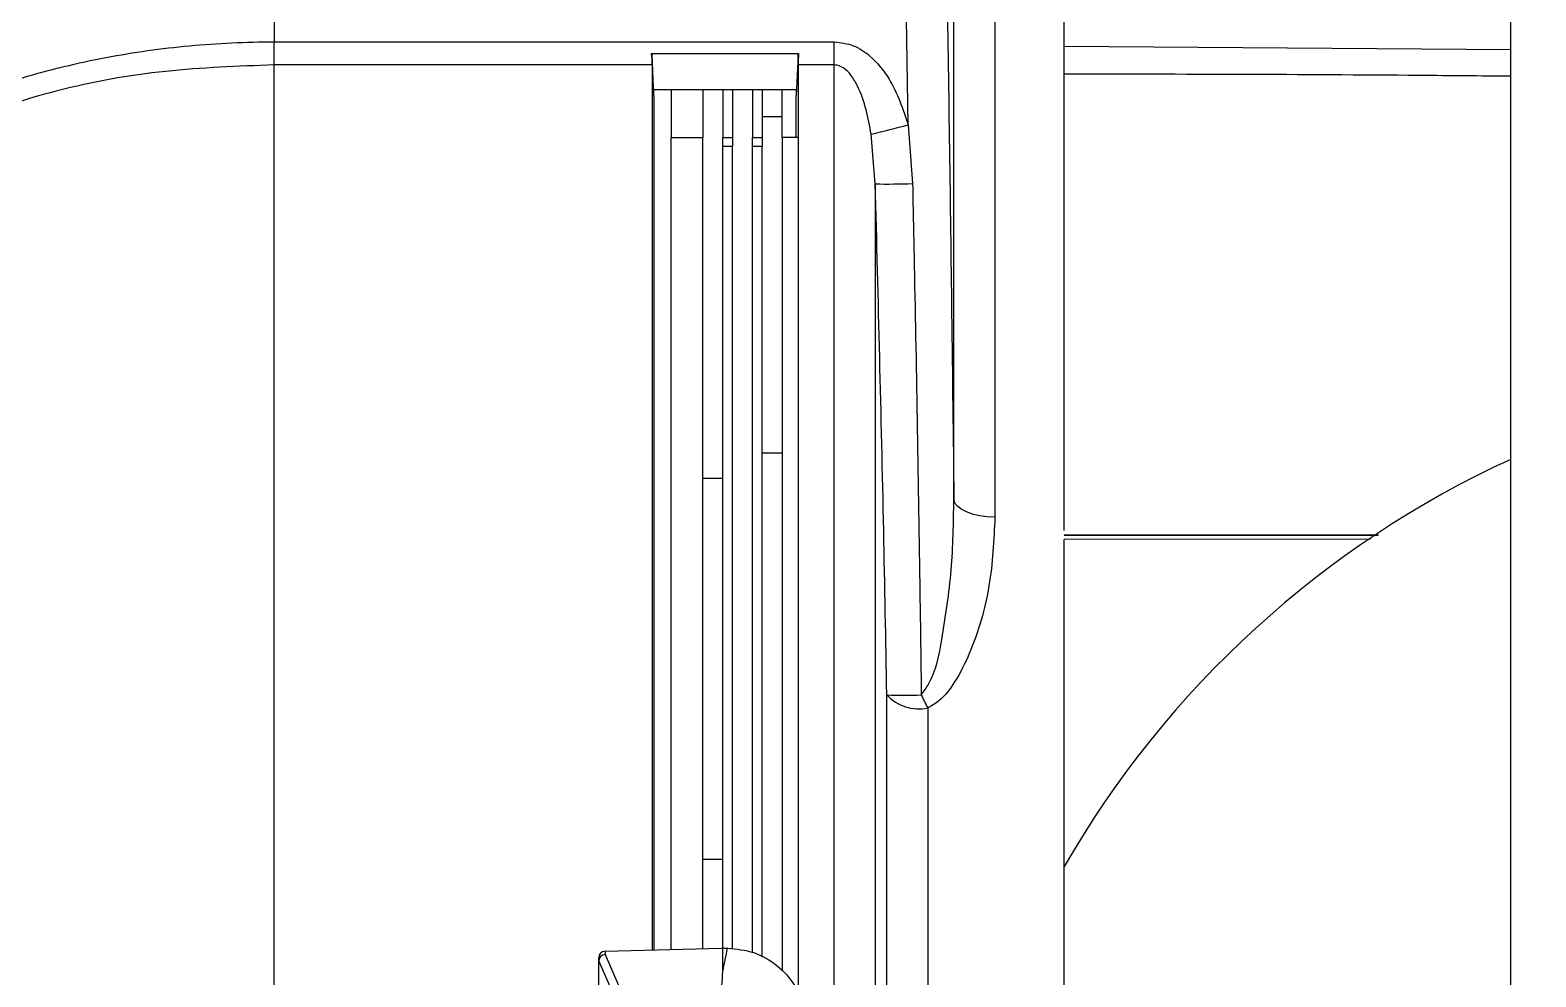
# Model space of a CAD drawing. Extents: x 8 to 113, y 0 to 87.
# Drawn here: x 79.496 to 81.773, y 37.4 to 38.83 of the extents above; entities that cross this region are included whole.
import ezdxf

# ---------------------------------------------------------------- set-up
doc = ezdxf.new("R2010")
doc.units = 0
doc.header["$MEASUREMENT"] = 0
doc.layers.add('OBJECT', color=7, linetype='CONTINUOUS')

msp = doc.modelspace()

# ---------------------------------------------------------------- linework, layer by layer
at = {"layer": 'OBJECT'}
for p, q in [((81.7346, 36.0256), (81.7346, 44.9982)), ((80.8928, 38.121), (80.8928, 39.4761)), ((80.9548, 39.4221), (80.9548, 38.0946)), ((79.8654, 39.0226), (79.8654, 38.8127)), ((80.8235, 38.6873), (80.8183, 39.0226)), ((81.0596, 38.8054), (81.0596, 38.9731)), ((79.8654, 38.7777), (79.8654, 38.8127)), ((79.8654, 38.8127), (80.712, 38.8127)), ((80.712, 38.7777), (80.712, 38.8127)), ((80.4358, 38.795), (80.6581, 38.795)), ((80.4358, 38.795), (80.4367, 38.7931)), ((80.4367, 38.7777), (80.4367, 38.7931)), ((80.4394, 38.7315), (80.4367, 38.7931)), ((80.4367, 38.7777), (80.4367, 38.7931)), ((80.4367, 38.7931), (80.4367, 38.7931)), ((80.6572, 38.7931), (80.6544, 38.7315)), ((80.6572, 38.7931), (80.6581, 38.795)), ((80.6572, 38.7931), (80.6572, 38.7777)), ((80.6572, 38.7777), (80.6572, 38.7931)), ((80.6572, 38.7931), (80.6572, 38.7931)), ((81.7346, 38.8008), (81.0596, 38.8054)), ((79.8654, 36.8382), (79.8654, 38.7777)), ((80.4367, 38.7777), (79.8654, 38.7777)), ((80.4367, 38.7777), (80.4367, 37.4404)), ((80.6572, 38.7777), (80.6572, 38.6682)), ((80.712, 38.7777), (80.6572, 38.7777)), ((80.712, 37.109), (80.712, 38.7777)), ((81.0596, 38.0743), (81.0596, 38.7638)), ((80.4394, 38.7315), (80.4394, 38.7403)), ((80.6544, 38.7403), (80.4394, 38.7403)), ((80.4394, 38.7315), (80.4394, 38.1938)), ((80.4654, 38.7403), (80.4654, 38.6682)), ((80.5134, 38.7403), (80.5134, 38.6682)), ((80.5434, 38.7403), (80.5434, 38.6682)), ((80.5583, 38.7403), (80.5583, 38.6682)), ((80.5883, 38.7403), (80.5883, 38.6682)), ((80.6032, 38.7403), (80.6032, 38.6682)), ((80.6332, 38.6682), (80.6332, 38.7403)), ((80.6544, 38.7403), (80.6544, 38.7315)), ((80.6544, 38.6682), (80.6544, 38.7315)), ((80.6032, 38.6997), (80.6332, 38.6997)), ((80.8235, 38.6873), (80.8303, 38.5986)), ((80.4654, 38.6682), (80.5134, 38.6682)), ((80.4654, 37.4412), (80.4654, 38.6682)), ((80.5134, 37.4424), (80.5134, 38.6682)), ((80.5434, 38.6682), (80.5583, 38.6682)), ((80.5434, 38.6545), (80.5434, 38.6682)), ((80.5583, 38.6545), (80.5434, 38.6545)), ((80.5434, 37.4432), (80.5434, 38.6545)), ((80.5583, 38.6682), (80.5583, 38.6545)), ((80.5583, 37.4421), (80.5583, 38.6545)), ((80.5883, 38.6682), (80.6032, 38.6682)), ((80.5883, 38.6545), (80.5883, 38.6682)), ((80.6032, 38.6545), (80.5883, 38.6545)), ((80.5883, 37.4369), (80.5883, 38.6545)), ((80.6032, 38.6682), (80.6032, 38.6545)), ((80.6032, 37.4294), (80.6032, 38.6545)), ((80.6332, 38.6682), (80.6332, 37.4084)), ((80.6572, 38.6682), (80.6332, 38.6682)), ((80.6572, 38.6682), (80.6572, 37.3751)), ((80.7739, 38.598), (80.7678, 38.6732)), ((80.7739, 38.598), (80.7739, 36.8382)), ((80.4394, 38.1943), (80.4394, 38.1938)), ((80.4394, 38.1943), (80.4394, 37.4405)), ((80.4394, 38.1938), (80.4394, 38.1938)), ((80.6032, 38.1914), (80.6332, 38.1914)), ((80.5134, 38.1531), (80.5434, 38.1531)), ((81.0596, 38.0676), (81.5346, 38.0678)), ((81.0596, 38.0676), (81.0596, 38.0671)), ((81.0596, 38.0671), (81.5337, 38.0673)), ((81.5224, 38.0611), (81.0596, 38.0608)), ((81.0596, 37.5666), (81.0596, 38.0608)), ((80.7913, 36.8382), (80.7913, 37.8259)), ((80.8533, 37.8059), (80.8533, 36.8382)), ((80.5134, 37.5775), (80.5434, 37.5775)), ((81.0596, 36.0699), (81.0596, 37.5666)), ((80.3559, 37.4238), (80.3559, 37.4286)), ((80.3775, 37.3748), (80.3559, 37.4238)), ((80.3559, 37.3088), (80.3559, 37.4238)), ((80.3654, 37.4386), (80.3654, 37.4337)), ((80.3654, 37.4337), (80.3869, 37.3847)), ((80.3656, 37.4386), (80.5418, 37.4432)), ((80.5434, 37.4078), (80.5434, 37.4432)), ((80.5449, 37.4432), (80.5501, 37.4432))]:
    msp.add_line(p, q, dxfattribs=at)
at = {"layer": 'OBJECT', "flags": 128}
msp.add_lwpolyline([(80.9548, 38.0946), (80.9429, 38.0951), (80.9315, 38.0966), (80.9209, 38.099), (80.9116, 38.1023), (80.9038, 38.1063), (80.898, 38.1109), (80.8943, 38.1158), (80.8928, 38.121)], dxfattribs=at)
at = {"layer": 'OBJECT'}
for centre, radius, start, end in [((80.3614, 40.4055), 1.7793, 283.2034, 285.0551), ((80.7923, 39.5334), 0.9356, 268.8756, 272.3305), ((82.3596, 36.8182), 1.5, 209.9264, 65.3757), ((82.3596, 36.8182), 1.5, 114.6243, 150.0736), ((80.8405, 37.8724), 0.0677, 223.4336, 280.8588), ((80.8183, 38.6875), 0.8621, 268.2071, 271.6763), ((81.2062, 37.9909), 0.3985, 204.4655, 207.6495), ((80.3659, 37.4286), 0.01, 93, 180), ((80.3659, 37.4286), 0.01, 91.5, 93), ((80.5449, 37.3232), 0.12, 90.7501, 91.5), ((80.5449, 37.3232), 0.12, 90, 90.7501), ((80.5501, 37.3232), 0.12, 89.8086, 90)]:
    msp.add_arc(centre, radius, start, end, dxfattribs=at)
for centre, major_axis, ratio, start_param, end_param in [((80.4185, 38.8138), (-0.0113, 0.0619), 0.229686, 4.047991, 4.36235), ((80.6753, 38.8138), (0.0113, 0.0619), 0.229753, 1.920862, 2.235221), ((80.3659, 37.4238), (0.00979, 0.00206), 0.992047, 1.417491, 2.929573), ((80.3659, 37.4005), (-0.0094, 0.0253), 0.138337, 0.351347, 0.357701), ((78.4809, 37.9366), (0, 2.3412), 0.904333, 4.484542, 4.500054)]:
    msp.add_ellipse(centre, major_axis=major_axis, ratio=ratio, start_param=start_param, end_param=end_param, dxfattribs=at)
for points, knots in [([(80.8803, 39.0225), (80.881, 38.9812), (80.8843, 38.7746), (80.8887, 38.4741), (80.8917, 38.2149), (80.8928, 38.121)], [0, 0, 0, 0, 0.1375162, 0.6875815, 1, 1, 1, 1]), ([(79.3655, 38.716), (79.3655, 38.716), (79.4035, 38.7323), (79.4838, 38.7603), (79.6087, 38.7908), (79.7368, 38.8087), (79.8225, 38.8127), (79.8654, 38.8127), (79.8654, 38.8127)], [0, 0, 0, 0, 0.000005, 0.254675, 0.509348, 0.754672, 0.999996, 1, 1, 1, 1]), ([(80.712, 38.8127), (80.7218, 38.8115), (80.7414, 38.809), (80.7708, 38.7891), (80.803, 38.7498), (80.8157, 38.7112), (80.8235, 38.6873)], [0, 0, 0, 0, 0.163497, 0.32571, 0.581357, 1, 1, 1, 1]), ([(81.0596, 38.7638), (81.0596, 38.7671), (81.0596, 38.776), (81.0596, 38.7906), (81.0596, 38.8014), (81.0596, 38.8054)], [0, 0, 0, 0, 0.263887, 0.723096, 1, 1, 1, 1]), ([(79.8654, 38.7777), (79.8105, 38.7757), (79.6991, 38.7718), (79.531, 38.7417), (79.4262, 38.7049), (79.372, 38.6859)], [0, 0, 0, 0, 0.319105, 0.647495, 1, 1, 1, 1]), ([(80.7678, 38.6732), (80.7655, 38.6855), (80.761, 38.7102), (80.7507, 38.7404), (80.7387, 38.7613), (80.7289, 38.7715), (80.72, 38.7768), (80.7146, 38.7774), (80.712, 38.7777)], [0, 0, 0, 0, 0.300574, 0.606531, 0.762919, 0.874184, 0.940147, 1, 1, 1, 1]), ([(81.7346, 38.7606), (81.6887, 38.761), (81.5533, 38.7623), (81.3283, 38.7635), (81.1491, 38.7637), (81.0596, 38.7638)], [0, 0, 0, 0, 0.203832, 0.601916, 1, 1, 1, 1]), ([(80.7913, 37.8259), (80.7899, 37.9085), (80.7852, 38.1659), (80.7785, 38.4233), (80.7739, 38.598)], [0, 0, 0, 0, 0.3210633, 1, 1, 1, 1]), ([(80.8303, 38.5986), (80.8312, 38.5573), (80.8354, 38.3507), (80.8399, 38.0931), (80.8428, 37.8768), (80.8435, 37.8258)], [0, 0, 0, 0, 0.160413, 0.802068, 1, 1, 1, 1]), ([(80.8435, 37.8258), (80.8474, 37.8312), (80.8651, 37.8558), (80.877, 37.9221), (80.891, 38.0147), (80.8922, 38.0855), (80.8928, 38.121)], [0, 0, 0, 0, 0.064502, 0.295551, 0.645889, 1, 1, 1, 1]), ([(80.9548, 38.0946), (80.9532, 38.0599), (80.9499, 37.9906), (80.9258, 37.9059), (80.8972, 37.8484), (80.8757, 37.8193), (80.859, 37.8094), (80.8533, 37.8059)], [0, 0, 0, 0, 0.338496, 0.676057, 0.82639, 0.93996, 1, 1, 1, 1]), ([(80.5505, 37.4432), (80.564, 37.4419), (80.591, 37.4391), (80.6266, 37.4183), (80.654, 37.3886), (80.6626, 37.3637), (80.6667, 37.3517)], [0, 0, 0, 0, 0.253583, 0.507165, 0.760847, 1, 1, 1, 1]), ([(80.5343, 37.3206), (80.5344, 37.3213), (80.5349, 37.3248), (80.5371, 37.3396), (80.5411, 37.368), (80.5426, 37.3935), (80.5434, 37.4078)], [0, 0, 0, 0, 0.024148, 0.120739, 0.507103, 1, 1, 1, 1])]:
    msp.add_open_spline(points, degree=3, knots=knots, dxfattribs=at)

doc.saveas('drawing.dxf')
